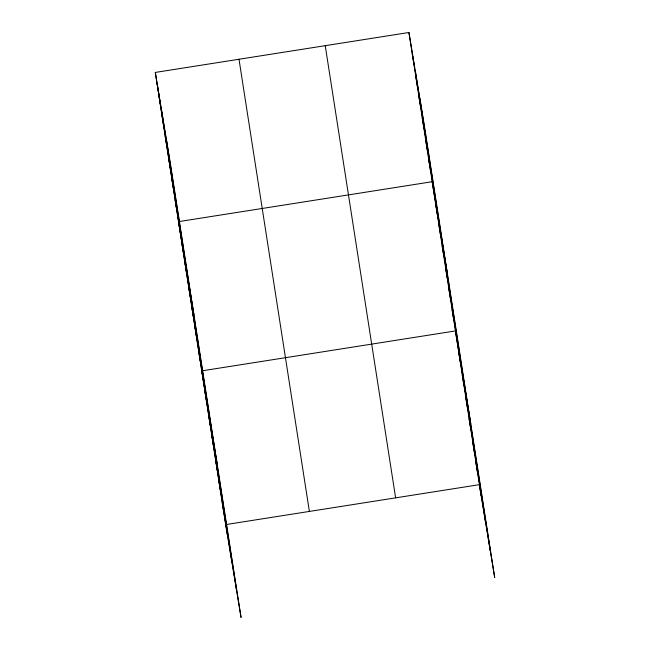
<?xml version="1.0" encoding="UTF-8"?>
<svg xmlns="http://www.w3.org/2000/svg" width="650" height="650" viewBox="0 0 650 650"><rect width="100%" height="100%" fill="white"/><g stroke="black" fill="none" stroke-linecap="round" stroke-linejoin="round"><path stroke-width="0.97" d="M155.301 72.434L170.674 165.327L241.061 617.5L225.68 524.607L155.301 72.434L408.939 32.5L424.32 125.393L494.699 577.566L479.326 484.673L226.679 524.452M412.254 53.82L414.115 65.024M415.577 75.132L417.43 86.344M418.892 96.452L420.745 107.656M422.207 117.764L424.068 128.976M425.531 139.084L427.383 150.296M428.846 160.404L430.706 171.608M447.541 274.609L432.169 181.716L178.523 221.65L193.903 314.543M435.484 203.036L437.336 214.248M438.799 224.356L440.659 235.56M442.122 245.668L443.974 256.88M445.437 266.988L447.298 278.192M448.76 288.299L450.613 299.512M452.075 309.619L453.927 320.832M470.771 423.824L455.39 330.939L201.752 370.874L217.132 463.759M458.811 352.901L460.663 364.106M462.231 374.863L464.084 386.067M465.652 396.825L467.504 408.037M469.064 418.787L470.925 429.999M472.485 440.749L474.337 451.961M475.906 462.711L477.758 473.923M158.616 93.754L160.477 104.959M161.939 115.066L163.792 126.279M165.254 136.386L167.107 147.599M168.569 157.698L170.43 168.911M171.893 179.018L173.745 190.231M175.207 200.338L177.06 211.543M181.846 242.97L183.698 254.182M185.161 264.29L187.021 275.494M188.484 285.602L190.336 296.814M191.799 306.922L193.651 318.126M195.114 328.234L196.974 339.446M198.437 349.554L200.289 360.766M205.173 392.836L207.025 404.04M208.593 414.798L210.446 426.002M212.006 436.759L213.866 447.972M215.426 458.721L217.287 469.934M218.847 480.683L220.699 491.896M222.268 502.645L224.12 513.858M419.851 98.434L490.238 550.607M415.261 70.663L485.639 522.836M408.939 32.5L481.179 495.885M325.236 45.679L395.623 497.851M238.997 59.256L309.384 511.428M166.213 138.369L236.6 590.549M161.614 110.597L232.001 562.778M157.154 83.647L227.541 535.819"/></g></svg>
